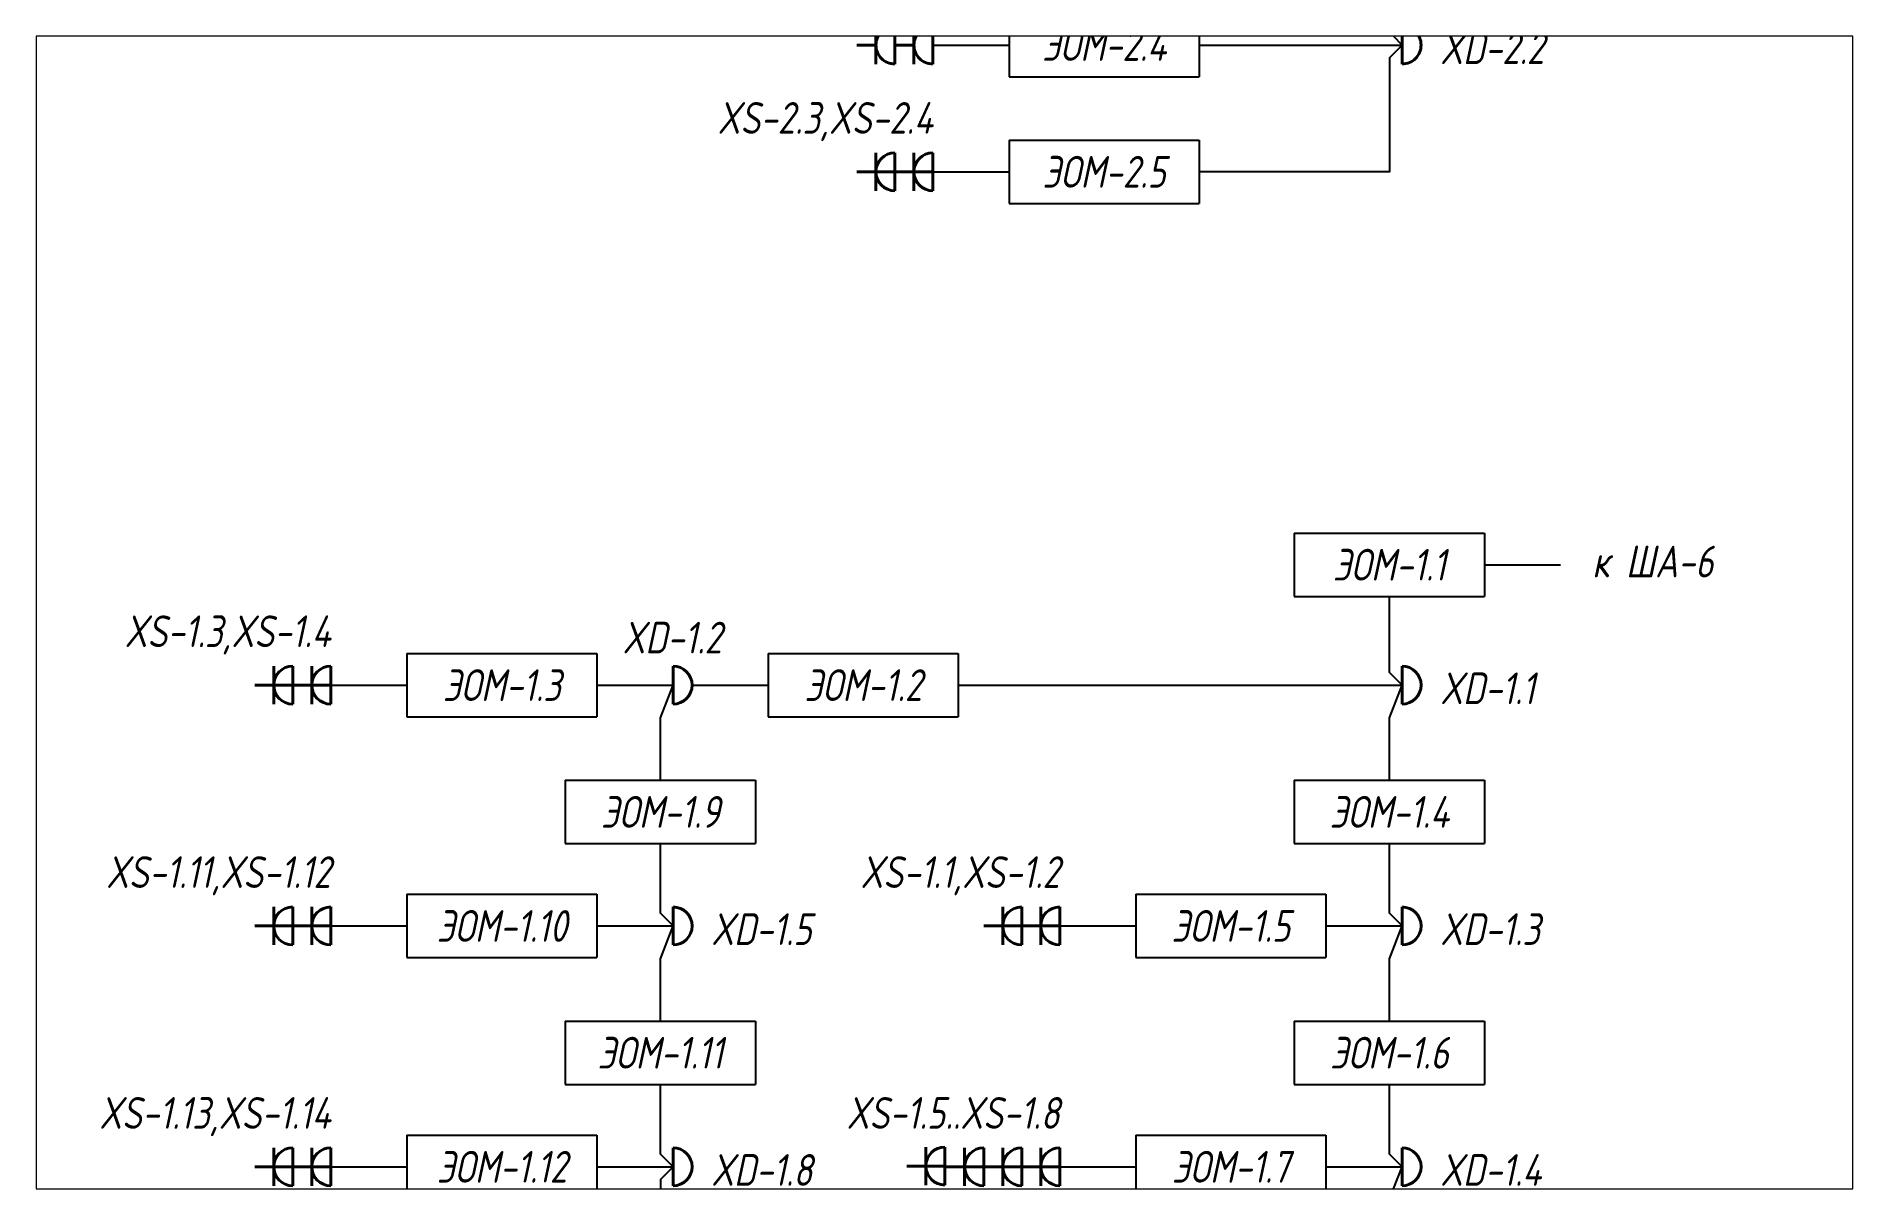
# Paper-space layout 'Sheet1' of a CAD drawing. Header units: millimetres. Extents: x 40 to 364, y 26 to 231.
# The model-space entities are those that its viewports show. They can reach past a viewport. Long polylines and large blocks are cut down to what shows.
import ezdxf
from ezdxf.enums import TextEntityAlignment as Align

# ---------------------------------------------------------------- set-up
doc = ezdxf.new("R2010")
doc.units = ezdxf.units.MM
doc.styles.get("Standard").update_dxf_attribs({"font": 'arial.ttf'})
doc.styles.add('ГОСТ-ISOCPEUR', font='isocpeui.ttf', dxfattribs={"width": 0.8})
doc.linetypes.add('220V_LINE', pattern='A,0.2,-0.05,["~220V",Standard,S=0.1,R=0,X=0,Y=-0.05],-0.4,0.1', length=0.75)

# ---------------------------------------------------------------- blocks, each defined once
blk = doc.blocks.new('розетка скрытая трехполюсная')
at = {"color": 0, "lineweight": -2}
for p, q in [((0, 0), (0, 3)), ((-1.5, 1.5), (1.5, 1.5)), ((-1.5, 0), (1.5, 0))]:
    blk.add_line(p, q, dxfattribs=at)
blk.add_arc((0, 0), 1.5, 0, 180, dxfattribs=at)
blk = doc.blocks.new('коробка коммутационная')
at = {"color": 0, "lineweight": -2}
blk.add_line((0, 3), (0, 0), dxfattribs=at)
blk.add_arc((0, 1.5), 1.5, 270, 90, dxfattribs=at)
blk = doc.blocks.new('*T10')
at = {"color": 0, "lineweight": -2}
for p, q in [((0, 0), (15, 0)), ((0, 0), (0, -5)), ((15, 0), (15, -5)), ((0, -5), (15, -5))]:
    blk.add_line(p, q, dxfattribs=at)
at = {"color": 0, "insert": (7.5, -2.5), "char_height": 2.5, "width": 14, "attachment_point": 5, "style": 'ГОСТ-ISOCPEUR'}
blk.add_mtext('{ЭОМ-1.1}', dxfattribs=at)
blk = doc.blocks.new('*T13')
at = {"color": 0, "lineweight": -2}
for p, q in [((0, 0), (15, 0)), ((0, 0), (0, -5)), ((15, 0), (15, -5)), ((0, -5), (15, -5))]:
    blk.add_line(p, q, dxfattribs=at)
at = {"color": 0, "insert": (7.5, -2.5), "char_height": 2.5, "width": 14, "attachment_point": 5, "style": 'ГОСТ-ISOCPEUR'}
blk.add_mtext('{ЭОМ-1.5}', dxfattribs=at)
blk = doc.blocks.new('*T14')
at = {"color": 0, "lineweight": -2}
for p, q in [((0, 0), (15, 0)), ((0, 0), (0, -5)), ((15, 0), (15, -5)), ((0, -5), (15, -5))]:
    blk.add_line(p, q, dxfattribs=at)
at = {"color": 0, "insert": (7.5, -2.5), "char_height": 2.5, "width": 14, "attachment_point": 5, "style": 'ГОСТ-ISOCPEUR'}
blk.add_mtext('{ЭОМ-1.3}', dxfattribs=at)
blk = doc.blocks.new('*T15')
at = {"color": 0, "lineweight": -2}
for p, q in [((0, 0), (15, 0)), ((0, 0), (0, -5)), ((15, 0), (15, -5)), ((0, -5), (15, -5))]:
    blk.add_line(p, q, dxfattribs=at)
at = {"color": 0, "insert": (7.5, -2.5), "char_height": 2.5, "width": 14, "attachment_point": 5, "style": 'ГОСТ-ISOCPEUR'}
blk.add_mtext('{ЭОМ-1.2}', dxfattribs=at)
blk = doc.blocks.new('*T16')
at = {"color": 0, "lineweight": -2}
for p, q in [((0, 0), (15, 0)), ((0, 0), (0, -5)), ((15, 0), (15, -5)), ((0, -5), (15, -5))]:
    blk.add_line(p, q, dxfattribs=at)
at = {"color": 0, "insert": (7.5, -2.5), "char_height": 2.5, "width": 14, "attachment_point": 5, "style": 'ГОСТ-ISOCPEUR'}
blk.add_mtext('{ЭОМ-1.7}', dxfattribs=at)
blk = doc.blocks.new('*T17')
at = {"color": 0, "lineweight": -2}
for p, q in [((0, 0), (15, 0)), ((0, 0), (0, -5)), ((15, 0), (15, -5)), ((0, -5), (15, -5))]:
    blk.add_line(p, q, dxfattribs=at)
at = {"color": 0, "insert": (7.5, -2.5), "char_height": 2.5, "width": 14, "attachment_point": 5, "style": 'ГОСТ-ISOCPEUR'}
blk.add_mtext('{ЭОМ-1.4}', dxfattribs=at)
blk = doc.blocks.new('*T18')
at = {"color": 0, "lineweight": -2}
for p, q in [((0, 0), (15, 0)), ((0, 0), (0, -5)), ((15, 0), (15, -5)), ((0, -5), (15, -5))]:
    blk.add_line(p, q, dxfattribs=at)
at = {"color": 0, "insert": (7.5, -2.5), "char_height": 2.5, "width": 14, "attachment_point": 5, "style": 'ГОСТ-ISOCPEUR'}
blk.add_mtext('{ЭОМ-1.6}', dxfattribs=at)
blk = doc.blocks.new('*T20')
at = {"color": 0, "lineweight": -2}
for p, q in [((0, 0), (15, 0)), ((0, 0), (0, -5)), ((15, 0), (15, -5)), ((0, -5), (15, -5))]:
    blk.add_line(p, q, dxfattribs=at)
at = {"color": 0, "insert": (7.5, -2.5), "char_height": 2.5, "width": 14, "attachment_point": 5, "style": 'ГОСТ-ISOCPEUR'}
blk.add_mtext('{ЭОМ-1.9}', dxfattribs=at)
blk = doc.blocks.new('*T21')
at = {"color": 0, "lineweight": -2}
for p, q in [((0, 0), (15, 0)), ((0, 0), (0, -5)), ((15, 0), (15, -5)), ((0, -5), (15, -5))]:
    blk.add_line(p, q, dxfattribs=at)
at = {"color": 0, "insert": (7.5, -2.5), "char_height": 2.5, "width": 14, "attachment_point": 5, "style": 'ГОСТ-ISOCPEUR'}
blk.add_mtext('{\\W0.8;ЭОМ-1.10}', dxfattribs=at)
blk = doc.blocks.new('розетка открытая трехполюсная')
at = {"color": 0, "lineweight": -2}
for p, q in [((0, 1.5), (0, 3)), ((-1.5, 1.5), (1.5, 1.5)), ((-1.5, 0), (1.5, 0))]:
    blk.add_line(p, q, dxfattribs=at)
blk.add_arc((0, 0), 1.5, 0, 180, dxfattribs=at)
blk = doc.blocks.new('*T220')
at = {"color": 0, "lineweight": -2}
for p, q in [((0, 0), (15, 0)), ((0, 0), (0, -5)), ((15, 0), (15, -5)), ((0, -5), (15, -5))]:
    blk.add_line(p, q, dxfattribs=at)
at = {"color": 0, "insert": (7.5, -2.5), "char_height": 2.5, "width": 14, "attachment_point": 5, "style": 'ГОСТ-ISOCPEUR'}
blk.add_mtext('{ЭОМ-2.4}', dxfattribs=at)
blk = doc.blocks.new('*T221')
at = {"color": 0, "lineweight": -2}
for p, q in [((0, 0), (15, 0)), ((0, 0), (0, -5)), ((15, 0), (15, -5)), ((0, -5), (15, -5))]:
    blk.add_line(p, q, dxfattribs=at)
at = {"color": 0, "insert": (7.5, -2.5), "char_height": 2.5, "width": 14, "attachment_point": 5, "style": 'ГОСТ-ISOCPEUR'}
blk.add_mtext('{ЭОМ-2.5}', dxfattribs=at)
blk = doc.blocks.new('*T222')
at = {"color": 0, "lineweight": -2}
for p, q in [((0, 0), (15, 0)), ((0, 0), (0, -5)), ((15, 0), (15, -5)), ((0, -5), (15, -5))]:
    blk.add_line(p, q, dxfattribs=at)
at = {"color": 0, "insert": (7.5, -2.5), "char_height": 2.5, "width": 14, "attachment_point": 5, "style": 'ГОСТ-ISOCPEUR'}
blk.add_mtext('{ЭОМ-1.11}', dxfattribs=at)
blk = doc.blocks.new('*T223')
at = {"color": 0, "lineweight": -2}
for p, q in [((0, 0), (15, 0)), ((0, 0), (0, -5)), ((15, 0), (15, -5)), ((0, -5), (15, -5))]:
    blk.add_line(p, q, dxfattribs=at)
at = {"color": 0, "insert": (7.5, -2.5), "char_height": 2.5, "width": 14, "attachment_point": 5, "style": 'ГОСТ-ISOCPEUR'}
blk.add_mtext('{ЭОМ-1.12}', dxfattribs=at)

msp = doc.modelspace()

# ---------------------------------------------------------------- linework, layer by layer
at = {"linetype": '220V_LINE', "ltscale": 8}
for p, q in [((-54, 64), (-48, 64)), ((-33, 64), (-17, 64)), ((-54, 54), (-48, 54)), ((-10.5, 23), (-4.5, 23)), ((-101.5, 13.5), (-95.5, 13.5)), ((-80.5, 13.5), (-74.5, 13.5)), ((-73, 13.5), (-67, 13.5)), ((-101.5, -5.5), (-95.5, -5.5)), ((-80.5, -5.5), (-74.5, -5.5)), ((-44, -5.5), (-38, -5.5)), ((-23, -5.5), (-17, -5.5)), ((-101.5, -24.5), (-95.5, -24.5)), ((-80.5, -24.5), (-74.5, -24.5)), ((-44, -24.5), (-38, -24.5)), ((-23, -24.5), (-17, -24.5))]:
    msp.add_line(p, q, dxfattribs=at)
at = {"linetype": '220V_LINE', "ltscale": 8, "flags": 128}
for points in [[(-17, 64), (-18, 65), (-18, 70.5)], [(-17, 64), (-18, 63), (-18, 54), (-33, 54)], [(-17, 13.5), (-18, 14.5), (-18, 20.5)], [(-75.5, 6), (-75.5, 10.91), (-74.5, 13.5)], [(-52, 13.5), (-17, 13.5)], [(-18, 6), (-18, 10.91), (-17, 13.5)], [(-74.5, -5.5), (-75.5, -4.5), (-75.5, 1)], [(-17, -5.5), (-18, -4.5), (-18, 1)], [(-75.5, -13), (-75.5, -8.09), (-74.5, -5.5)], [(-18, -13), (-18, -8.09), (-17, -5.5)], [(-74.5, -24.5), (-75.5, -23.5), (-75.5, -18)], [(-17, -24.5), (-18, -23.5), (-18, -18)], [(-74.5, -24.5), (-75.5, -25.5), (-75.5, -34.5), (-80.5, -34.5)], [(-18, -32), (-18, -27.09), (-17, -24.5)]]:
    msp.add_lwpolyline(points, dxfattribs=at)

# ---------------------------------------------------------------- block references
for name, p in [('*T220', (-48, 66.5)), ('*T221', (-48, 56.5)), ('*T10', (-25.5, 25.5)), ('*T14', (-95.5, 16)), ('*T15', (-67, 16)), ('*T20', (-83, 6)), ('*T17', (-25.5, 6)), ('*T21', (-95.5, -3)), ('*T13', (-38, -3)), ('*T222', (-83, -13)), ('*T18', (-25.5, -13)), ('*T223', (-95.5, -22)), ('*T16', (-38, -22))]:
    msp.add_blockref(name, p)
at = {"color": 1, "lineweight": 40, "rotation": 90}
for name, p in [('розетка открытая трехполюсная', (-57, 64)), ('розетка открытая трехполюсная', (-54, 64)), ('розетка скрытая трехполюсная', (-57, 54)), ('розетка скрытая трехполюсная', (-54, 54)), ('розетка скрытая трехполюсная', (-104.5, 13.5)), ('розетка скрытая трехполюсная', (-101.5, 13.5)), ('розетка скрытая трехполюсная', (-104.5, -5.5)), ('розетка скрытая трехполюсная', (-101.5, -5.5)), ('розетка скрытая трехполюсная', (-47, -5.5)), ('розетка скрытая трехполюсная', (-44, -5.5)), ('розетка скрытая трехполюсная', (-104.5, -24.5)), ('розетка скрытая трехполюсная', (-101.5, -24.5)), ('розетка скрытая трехполюсная', (-53.06, -24.44)), ('розетка скрытая трехполюсная', (-50, -24.5)), ('розетка скрытая трехполюсная', (-47, -24.5)), ('розетка скрытая трехполюсная', (-44, -24.5))]:
    msp.add_blockref(name, p, dxfattribs=at)
at = {"lineweight": 40}
for p in [(-17, 62.5), (-74.5, 12), (-17, 12), (-74.5, -7), (-17, -7), (-74.5, -26), (-17, -26)]:
    msp.add_blockref('коробка коммутационная', p, dxfattribs=at)

# ---------------------------------------------------------------- texts
at = {"style": 'ГОСТ-ISOCPEUR', "width": 0.8}
for s, p in [('XD-2.2', (-14, 62.5)), ('к ША-6', (-2, 22)), ('XD-1.2', (-78.5, 16)), ('XD-1.1', (-14, 12)), ('XD-1.5', (-71.5, -7)), ('XD-1.3', (-14, -7)), ('XD-1.8', (-71.5, -26)), ('XD-1.4', (-14, -26))]:
    msp.add_text(s, height=2.5, dxfattribs=at).set_placement(p)
for s, p in [('XS-2.3,XS-2.4', (-54, 57)), ('XS-1.3,XS-1.4', (-101.5, 16.5)), ('XS-1.11,XS-1.12', (-101.5, -2.5)), ('XS-1.1,XS-1.2', (-44, -2.5)), ('XS-1.13,XS-1.14', (-101.5, -21.5)), ('XS-1.5..XS-1.8', (-44, -21.5))]:
    msp.add_text(s, height=2.5, dxfattribs=at).set_placement(p, align=Align.RIGHT)

psp = doc.layouts.new('Sheet1')

# ---------------------------------------------------------------- viewports
at = {"layer": '0'}
psp.add_viewport(center=(202.5, 128.5), size=(324, 205.6), view_center_point=(-53.09, 19.23), view_height=90.9139, dxfattribs=at)

doc.saveas('drawing.dxf')
